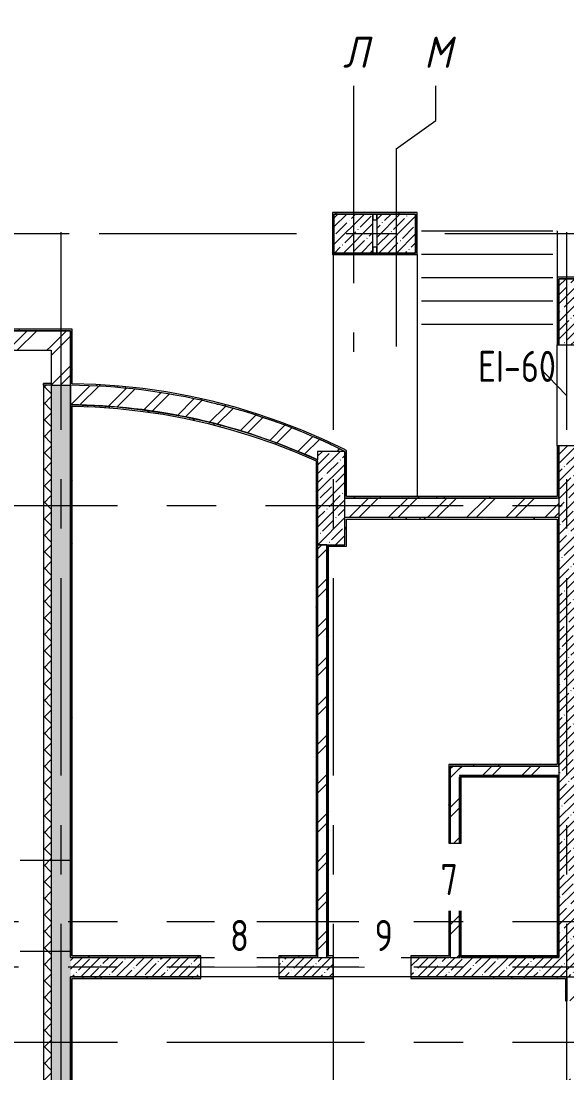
# Model space of a CAD drawing. Header units: metres. Extents: x 50 to 891, y -1294 to 247.
# Drawn here: x 634.1 to 669.2, y -1121.7 to -1054.1 of the extents above; entities that cross this region are included whole.
import ezdxf

# ---------------------------------------------------------------- set-up
doc = ezdxf.new("R2010")
doc.units = ezdxf.units.M
doc.linetypes.add('Линия сетки', pattern=[22.225, 12.7, -3.175, 3.175, -3.175])
doc.linetypes.add('Сверху', pattern=[3.96875, 2.38125, -1.5875])
doc.layers.add('ПЛАН', color=8, linetype='Continuous')
doc.styles.add('ISOCPEUR', font='isocpeur.ttf', dxfattribs={"width": 0.8, "height": 200})
doc.styles.add('ISOCPEUR_I', font='isocpeui.ttf', dxfattribs={"width": 0.9, "height": 350})
pattern_1 = [(45, (788.3719, -1465.799), (-0.5702463, 0.5702463), []), (45, (788.9421, -1465.799), (-0.5702463, 0.5702463), [1.008065, -0.201615, 0.016765, -0.18485])]
pattern_2 = [(45, (788.3719, -1465.799), (-1.257236, 1.257236), []), (45, (788.3719, -1463.894), (-1.257236, 1.257236), [])]
pattern_3 = [(0, (788.3719, -1465.799), (2.032, 0.508), [0.16764, -1.35636, 0.16764, -1.35636, -8.128]), (0, (788.3719, -1465.799), (2.032, 0.508), [-3.048, 0.16764, -2.88036, 0.16764, -1.35636, -3.556]), (0, (788.3719, -1465.799), (2.032, 0.508), [-7.62, 0.16764, -0.84836, 0.16764, -2.37236]), (120, (789.1339, -1465.545), (-1.4559409, 1.5057636), [0.16764, -1.35636, 0.16764, -9.48436]), (120, (789.1339, -1465.545), (-1.4559409, 1.5057636), [-1.69164, -1.35636, 0.16764, -2.88036, -5.08]), (120, (789.1339, -1465.545), (-1.4559409, 1.5057636), [-6.096, 0.16764, -1.35636, 0.16764, -3.38836]), (120, (789.1339, -1465.545), (-1.4559409, 1.5057636), [-7.78764, -0.84836, 0.16764, -2.37236]), (240, (789.3879, -1464.529), (-0.5760591, -2.0137636), [0.16764, -1.35636, 0.16764, -9.48436]), (240, (789.3879, -1464.529), (-0.5760591, -2.0137636), [-1.69164, -1.35636, 0.16764, -2.88036, -5.08]), (240, (789.3879, -1464.529), (-0.5760591, -2.0137636), [-6.096, 0.16764, -1.35636, 0.16764, -3.38836]), (240, (789.3879, -1464.529), (-0.5760591, -2.0137636), [-7.78764, -0.84836, 0.16764, -2.37236])]
pattern_4 = [(0, (788.3719, -1465.799), (0, 1.2), []), (90, (788.3719, -1465.799), (-1.2, 0), [])]

msp = doc.modelspace()

# ---------------------------------------------------------------- hatches: boundary and pattern name
at = {"layer": 'ПЛАН', "lineweight": 13}
h = msp.add_hatch(dxfattribs=at)
h.set_pattern_fill('FP_4', color=8, scale=0.005, style=0, pattern_type=2)
h.set_pattern_definition(pattern_3)
h.paths.add_polyline_path([(654.145, -1066.494), (659.595, -1066.494), (659.595, -1066.394), (654.145, -1066.394)])
h = msp.add_hatch(dxfattribs=at)
h.set_pattern_fill('FP_1', color=8, scale=0.005, style=0, pattern_type=2)
h.set_pattern_definition(pattern_1)
h.paths.add_polyline_path([(654.245, -1068.994), (656.745, -1068.994), (656.745, -1066.494), (654.245, -1066.494), (654.245, -1067.768)])
h = msp.add_hatch(dxfattribs=at)
h.set_pattern_fill('FP_1', color=8, scale=0.005, style=0, pattern_type=2)
h.set_pattern_definition(pattern_1)
h.paths.add_polyline_path([(656.995, -1068.994), (659.495, -1068.994), (659.495, -1066.494), (656.995, -1066.494), (656.995, -1067.768)])
h = msp.add_hatch(dxfattribs=at)
h.set_pattern_fill('FP_4', color=8, scale=0.005, style=0, pattern_type=2)
h.set_pattern_definition(pattern_3)
h.paths.add_polyline_path([(659.495, -1068.994), (659.595, -1068.994), (659.595, -1066.494), (659.495, -1066.494), (659.495, -1067.768)])
h = msp.add_hatch(dxfattribs=at)
h.set_pattern_fill('FP_4', color=8, scale=0.005, style=0, pattern_type=2)
h.set_pattern_definition(pattern_3)
h.paths.add_polyline_path([(654.245, -1069.094), (659.595, -1069.094), (659.595, -1068.994), (654.245, -1068.994)])
h = msp.add_hatch(dxfattribs=at)
h.set_pattern_fill('FP_4', color=8, scale=0.005, style=0, pattern_type=2)
h.set_pattern_definition(pattern_3)
h.paths.add_polyline_path([(668.595, -1070.644), (703.295, -1070.644), (703.295, -1070.544), (668.595, -1070.544)])
h = msp.add_hatch(dxfattribs=at)
h.set_pattern_fill('FP_4', color=8, scale=0.005, style=0, pattern_type=2)
h.set_pattern_definition(pattern_3)
h.paths.add_polyline_path([(668.595, -1084.744), (668.695, -1084.744), (668.695, -1081.394), (668.595, -1081.394), (668.595, -1084.644)])
h.paths.add_polyline_path([(668.595, -1074.894), (668.695, -1074.894), (668.694, -1070.644), (668.595, -1070.644), (668.595, -1072.903)])
h = msp.add_hatch(dxfattribs=at)
h.set_pattern_fill('FP_1', color=8, scale=0.005, style=0, pattern_type=2)
h.set_pattern_definition(pattern_1)
h.paths.add_polyline_path([(668.695, -1071.894), (703.195, -1071.894), (703.195, -1070.644), (668.695, -1070.644), (668.695, -1071.619)])
h = msp.add_hatch(dxfattribs=at)
h.set_pattern_fill('FP_1', color=8, scale=0.005, style=0, pattern_type=2)
h.set_pattern_definition(pattern_1)
h.paths.add_polyline_path([(668.695, -1114.269), (669.695, -1114.269), (669.695, -1081.394), (668.695, -1081.394), (668.695, -1113.98)])
h.paths.add_polyline_path([(668.695, -1074.894), (669.695, -1074.894), (669.695, -1071.894), (668.695, -1071.894), (668.695, -1072.903)])
h = msp.add_hatch(dxfattribs=at)
h.set_pattern_fill('FP_4', color=8, scale=0.005, style=0, pattern_type=2)
h.set_pattern_definition(pattern_3)
h.paths.add_polyline_path([(618.595, -1073.994), (637.32, -1073.994), (637.32, -1073.894), (618.595, -1073.894)])
h = msp.add_hatch(dxfattribs=at)
h.set_pattern_fill('FP_3', color=8, scale=0.005, style=0, pattern_type=2)
h.set_pattern_definition(pattern_2)
h.paths.add_polyline_path([(636.07, -1075.244), (636.07, -1073.994), (618.695, -1073.994), (618.695, -1075.244), (635.529, -1075.244)])
h = msp.add_hatch(dxfattribs=at)
h.set_pattern_fill('FP_3', color=8, scale=0.005, style=0, pattern_type=2)
h.set_pattern_definition(pattern_2)
h.paths.add_polyline_path([(637.32, -1077.494), (637.32, -1073.994), (636.07, -1073.994), (636.07, -1077.494)])
h = msp.add_hatch(dxfattribs=at)
h.set_pattern_fill('FP_4', color=8, scale=0.005, style=0, pattern_type=2)
h.set_pattern_definition(pattern_3)
h.paths.add_polyline_path([(637.42, -1077.395), (637.42, -1073.894), (637.32, -1073.894), (637.32, -1077.394), (637.37, -1077.394)])
h = msp.add_hatch(dxfattribs=at)
h.set_pattern_fill('FP_5', color=8, scale=0.005, style=0, pattern_type=2)
h.set_pattern_definition([(45, (788.3719, -1465.799), (-0.5303301, 0.5303301), []), (135, (788.3719, -1465.799), (-0.5303301, -0.5303301), [])])
h.paths.add_polyline_path([(636.07, -1161.994), (636.07, -1077.494), (635.57, -1077.494), (635.57, -1161.994)])
h = msp.add_hatch(dxfattribs=at)
h.set_pattern_fill('FP_1', color=8, scale=0.005, style=0, pattern_type=2)
h.set_pattern_definition(pattern_1)
h.paths.add_polyline_path([(636.07, -1161.994), (637.32, -1161.994), (637.32, -1077.494), (636.07, -1077.494), (636.07, -1160.193)])
h = msp.add_hatch(dxfattribs=at)
h.set_pattern_fill('FP_3', color=8, scale=0.005, style=0, pattern_type=2)
h.set_pattern_definition(pattern_2)
h.paths.add_polyline_path([(653.195, -1082.295), (653.195, -1081.744), (654.936, -1081.744), (653.561, -1081.088), (652.163, -1080.485), (650.742, -1079.936), (649.302, -1079.44), (647.844, -1078.999), (646.327, -1078.605), (644.785, -1078.267), (643.385, -1078.013), (641.877, -1077.797), (640.362, -1077.638), (638.843, -1077.537), (637.32, -1077.494), (637.308, -1078.744), (637.32, -1078.744), (638.809, -1078.787), (640.296, -1078.887), (641.777, -1079.044), (643.251, -1079.257), (644.785, -1079.542), (646.17, -1079.852), (647.611, -1080.233), (649.035, -1080.668), (650.442, -1081.157), (651.83, -1081.7), (652.497, -1081.991)])
h = msp.add_hatch(dxfattribs=at)
h.set_pattern_fill('FP_4', color=8, scale=0.005, style=0, pattern_type=2)
h.set_pattern_definition(pattern_3)
h.paths.add_polyline_path([(654.945, -1081.744), (654.945, -1081.632), (653.577, -1080.982), (652.185, -1080.383), (650.771, -1079.837), (649.338, -1079.345), (647.87, -1078.902), (646.327, -1078.502), (644.943, -1078.195), (643.453, -1077.922), (641.953, -1077.705), (640.446, -1077.545), (638.935, -1077.442), (637.32, -1077.394), (637.32, -1077.494), (638.843, -1077.537), (640.364, -1077.638), (641.879, -1077.797), (643.525, -1078.038), (644.887, -1078.285), (646.375, -1078.614), (647.87, -1079.006), (649.308, -1079.44), (650.749, -1079.936), (652.17, -1080.485), (653.57, -1081.088), (654.04, -1081.312)])
h = msp.add_hatch(dxfattribs=at)
h.set_pattern_fill('FP_4', color=8, scale=0.005, style=0, pattern_type=2)
h.set_pattern_definition(pattern_3)
h.paths.add_polyline_path([(653.195, -1082.405), (653.195, -1082.295), (651.83, -1081.7), (650.442, -1081.157), (649.035, -1080.668), (647.611, -1080.233), (646.17, -1079.852), (644.717, -1079.527), (643.251, -1079.257), (641.699, -1079.036), (640.296, -1078.887), (638.809, -1078.787), (637.32, -1078.744), (637.32, -1078.844), (637.42, -1078.845), (638.89, -1078.891), (640.358, -1078.993), (641.82, -1079.15), (643.276, -1079.363), (644.785, -1079.644), (646.157, -1079.952), (647.579, -1080.328), (648.986, -1080.757), (650.376, -1081.239), (651.746, -1081.773), (653.145, -1082.382)])
h = msp.add_hatch(dxfattribs=at)
h.set_pattern_fill('FP_4', color=8, scale=0.005, style=0, pattern_type=2)
h.set_pattern_definition(pattern_3)
h.paths.add_polyline_path([(637.32, -1114.269), (637.42, -1114.269), (637.42, -1078.845), (637.32, -1078.844), (637.32, -1098.576)])
h = msp.add_hatch(dxfattribs=at)
h.set_pattern_fill('FP_1', color=8, scale=0.005, style=0, pattern_type=2)
h.set_pattern_definition(pattern_1)
h.paths.add_polyline_path([(654.945, -1087.744), (654.945, -1081.744), (653.195, -1081.744), (653.195, -1087.744), (654.04, -1087.744)])
h = msp.add_hatch(dxfattribs=at)
h.set_pattern_fill('FP_4', color=8, scale=0.005, style=0, pattern_type=2)
h.set_pattern_definition(pattern_3)
h.paths.add_polyline_path([(654.945, -1084.644), (655.045, -1084.644), (655.045, -1081.682), (654.945, -1081.632), (654.945, -1083.172)])
h = msp.add_hatch(dxfattribs=at)
h.set_pattern_fill('FP_4', color=8, scale=0.005, style=0, pattern_type=2)
h.set_pattern_definition(pattern_3)
h.paths.add_polyline_path([(653.095, -1114.269), (653.195, -1114.269), (653.195, -1082.405), (653.095, -1082.359), (653.095, -1114.169)])
h = msp.add_hatch(dxfattribs=at)
h.set_pattern_fill('FP_4', color=8, scale=0.005, style=0, pattern_type=2)
h.set_pattern_definition(pattern_3)
h.paths.add_polyline_path([(654.945, -1084.744), (668.595, -1084.744), (668.595, -1084.644), (654.945, -1084.644)])
h = msp.add_hatch(dxfattribs=at)
h.set_pattern_fill('FP_3', color=8, scale=0.005, style=0, pattern_type=2)
h.set_pattern_definition(pattern_2)
h.paths.add_polyline_path([(668.695, -1085.994), (668.695, -1084.744), (654.945, -1084.744), (654.945, -1085.994), (666.38, -1085.994)])
h = msp.add_hatch(dxfattribs=at)
h.set_pattern_fill('FP_4', color=8, scale=0.005, style=0, pattern_type=2)
h.set_pattern_definition(pattern_3)
h.paths.add_polyline_path([(668.595, -1086.094), (668.695, -1086.094), (668.695, -1085.994), (654.945, -1085.994), (654.945, -1086.094), (666.38, -1086.094)])
h = msp.add_hatch(dxfattribs=at)
h.set_pattern_fill('FP_4', color=8, scale=0.005, style=0, pattern_type=2)
h.set_pattern_definition(pattern_3)
h.paths.add_polyline_path([(654.945, -1087.744), (655.045, -1087.744), (655.045, -1086.094), (654.945, -1086.094)])
h = msp.add_hatch(dxfattribs=at)
h.set_pattern_fill('FP_4', color=8, scale=0.005, style=0, pattern_type=2)
h.set_pattern_definition(pattern_3)
h.paths.add_polyline_path([(668.595, -1101.969), (668.695, -1101.969), (668.695, -1086.094), (668.595, -1086.094), (668.595, -1101.869)])
h = msp.add_hatch(dxfattribs=at)
h.set_pattern_fill('FP_3', color=8, scale=0.005, style=0, pattern_type=2)
h.set_pattern_definition(pattern_2)
h.paths.add_polyline_path([(653.195, -1114.269), (653.795, -1114.269), (653.795, -1087.744), (653.195, -1087.744), (653.195, -1108.846)])
h = msp.add_hatch(dxfattribs=at)
h.set_pattern_fill('FP_4', color=8, scale=0.005, style=0, pattern_type=2)
h.set_pattern_definition(pattern_3)
h.paths.add_polyline_path([(653.895, -1114.169), (653.895, -1087.744), (653.795, -1087.744), (653.795, -1114.169)])
h = msp.add_hatch(dxfattribs=at)
h.set_pattern_fill('FP_4', color=8, scale=0.005, style=0, pattern_type=2)
h.set_pattern_definition(pattern_3)
h.paths.add_polyline_path([(655.045, -1087.844), (655.045, -1087.744), (653.895, -1087.744), (653.895, -1087.844), (654.04, -1087.844)])
h = msp.add_hatch(dxfattribs=at)
h.set_pattern_fill('FP_4', color=8, scale=0.005, style=0, pattern_type=2)
h.set_pattern_definition(pattern_3)
h.paths.add_polyline_path([(661.619, -1101.969), (668.595, -1101.969), (668.595, -1101.869), (661.619, -1101.869)])
h = msp.add_hatch(dxfattribs=at)
h.set_pattern_fill('FP_4', color=8, scale=0.005, style=0, pattern_type=2)
h.set_pattern_definition(pattern_3)
h.paths.add_polyline_path([(661.619, -1114.269), (661.719, -1114.269), (661.719, -1110.419), (661.619, -1110.419), (661.619, -1114.169)])
h.paths.add_polyline_path([(661.619, -1106.919), (661.719, -1106.919), (661.719, -1101.969), (661.619, -1101.969), (661.619, -1103.711)])
h = msp.add_hatch(dxfattribs=at)
h.set_pattern_fill('FP_3', color=8, scale=0.005, style=0, pattern_type=2)
h.set_pattern_definition(pattern_2)
h.paths.add_polyline_path([(661.719, -1114.269), (662.319, -1114.269), (662.319, -1110.419), (661.719, -1110.419), (661.719, -1113.98)])
h.paths.add_polyline_path([(661.719, -1106.919), (662.319, -1106.919), (662.319, -1101.969), (661.719, -1101.969), (661.719, -1103.711)])
h = msp.add_hatch(dxfattribs=at)
h.set_pattern_fill('FP_3', color=8, scale=0.005, style=0, pattern_type=2)
h.set_pattern_definition(pattern_2)
h.paths.add_polyline_path([(662.319, -1102.569), (668.695, -1102.569), (668.695, -1101.969), (662.319, -1101.969)])
h = msp.add_hatch(dxfattribs=at)
h.set_pattern_fill('FP_4', color=8, scale=0.005, style=0, pattern_type=2)
h.set_pattern_definition(pattern_3)
h.paths.add_polyline_path([(668.695, -1102.619), (668.695, -1102.569), (662.319, -1102.569), (662.319, -1102.619), (668.645, -1102.619)])
h = msp.add_hatch(dxfattribs=at)
h.set_pattern_fill('FP_4', color=8, scale=0.005, style=0, pattern_type=2)
h.set_pattern_definition(pattern_3)
h.paths.add_polyline_path([(662.319, -1114.269), (662.369, -1114.269), (662.369, -1110.419), (662.319, -1110.419), (662.319, -1113.98)])
h.paths.add_polyline_path([(662.319, -1106.919), (662.369, -1106.919), (662.369, -1102.619), (662.319, -1102.619), (662.319, -1103.711)])
h = msp.add_hatch(dxfattribs=at)
h.set_pattern_fill('FP_6', color=8, scale=0.005, style=0, pattern_type=2)
h.set_pattern_definition(pattern_4)
h.paths.add_polyline_path([(668.645, -1102.669), (668.645, -1102.619), (662.369, -1102.619), (662.369, -1102.669), (668.595, -1102.669)])
h = msp.add_hatch(dxfattribs=at)
h.set_pattern_fill('FP_6', color=8, scale=0.005, style=0, pattern_type=2)
h.set_pattern_definition(pattern_4)
h.paths.add_polyline_path([(662.369, -1114.219), (662.419, -1114.219), (662.419, -1110.419), (662.369, -1110.419), (662.369, -1113.98)])
h.paths.add_polyline_path([(662.369, -1106.919), (662.419, -1106.919), (662.419, -1102.669), (662.369, -1102.669), (662.369, -1103.711)])
h = msp.add_hatch(dxfattribs=at)
h.set_pattern_fill('FP_6', color=8, scale=0.005, style=0, pattern_type=2)
h.set_pattern_definition(pattern_4)
h.paths.add_polyline_path([(668.645, -1114.169), (668.645, -1102.669), (668.595, -1102.669), (668.595, -1114.169)])
h = msp.add_hatch(dxfattribs=at)
h.set_pattern_fill('FP_4', color=8, scale=0.005, style=0, pattern_type=2)
h.set_pattern_definition(pattern_3)
h.paths.add_polyline_path([(668.645, -1114.219), (668.695, -1114.219), (668.695, -1102.619), (668.645, -1102.619), (668.645, -1114.169)])
h = msp.add_hatch(dxfattribs=at)
h.set_pattern_fill('FP_1', color=8, scale=0.005, style=0, pattern_type=2)
h.set_pattern_definition(pattern_1)
h.paths.add_polyline_path([(637.32, -1115.519), (645.695, -1115.519), (645.695, -1114.269), (637.32, -1114.269)])
h.paths.add_polyline_path([(650.695, -1115.519), (654.195, -1115.519), (654.195, -1114.269), (650.695, -1114.269)])
h.paths.add_polyline_path([(659.195, -1115.519), (682.595, -1115.519), (682.595, -1114.269), (659.195, -1114.269)])
h.paths.add_polyline_path([(687.595, -1115.519), (688.695, -1115.519), (688.695, -1114.269), (687.595, -1114.269)])
h = msp.add_hatch(dxfattribs=at)
h.set_pattern_fill('FP_4', color=8, scale=0.005, style=0, pattern_type=2)
h.set_pattern_definition(pattern_3)
h.paths.add_polyline_path([(653.095, -1114.269), (653.095, -1114.169), (650.695, -1114.169), (650.695, -1114.269)])
h.paths.add_polyline_path([(641.699, -1114.269), (645.695, -1114.269), (645.695, -1114.169), (637.42, -1114.169), (637.42, -1114.269)])
h = msp.add_hatch(dxfattribs=at)
h.set_pattern_fill('FP_4', color=8, scale=0.005, style=0, pattern_type=2)
h.set_pattern_definition(pattern_3)
h.paths.add_polyline_path([(654.04, -1114.269), (654.195, -1114.269), (654.195, -1114.169), (653.795, -1114.169), (653.795, -1114.269)])
h.paths.add_polyline_path([(659.195, -1114.269), (661.619, -1114.269), (661.619, -1114.169), (659.195, -1114.169)])
h = msp.add_hatch(dxfattribs=at)
h.set_pattern_fill('FP_4', color=8, scale=0.005, style=0, pattern_type=2)
h.set_pattern_definition(pattern_3)
h.paths.add_polyline_path([(662.369, -1114.269), (668.695, -1114.269), (668.695, -1114.219), (662.369, -1114.219)])
h = msp.add_hatch(dxfattribs=at)
h.set_pattern_fill('FP_6', color=8, scale=0.005, style=0, pattern_type=2)
h.set_pattern_definition(pattern_4)
h.paths.add_polyline_path([(668.645, -1114.219), (668.645, -1114.169), (662.419, -1114.169), (662.419, -1114.219), (666.38, -1114.219)])
h = msp.add_hatch(dxfattribs=at)
h.set_pattern_fill('FP_4', color=8, scale=0.005, style=0, pattern_type=2)
h.set_pattern_definition(pattern_3)
h.paths.add_polyline_path([(669.119, -1115.619), (669.219, -1115.619), (669.219, -1115.519), (659.195, -1115.519), (659.195, -1115.619), (666.38, -1115.619)])
h.paths.add_polyline_path([(654.195, -1115.619), (654.195, -1115.519), (650.695, -1115.519), (650.695, -1115.619), (654.04, -1115.619)])
h.paths.add_polyline_path([(645.695, -1115.619), (645.695, -1115.519), (637.32, -1115.519), (637.32, -1115.619), (641.699, -1115.619)])
h = msp.add_hatch(dxfattribs=at)
h.set_pattern_fill('FP_4', color=8, scale=0.005, style=0, pattern_type=2)
h.set_pattern_definition(pattern_3)
h.paths.add_polyline_path([(637.42, -1123.869), (637.42, -1115.619), (637.32, -1115.619), (637.32, -1123.869)])
h = msp.add_hatch(dxfattribs=at)
h.set_pattern_fill('FP_4', color=8, scale=0.005, style=0, pattern_type=2)
h.set_pattern_definition(pattern_3)
h.paths.add_polyline_path([(669.219, -1123.969), (669.219, -1122.069), (669.119, -1122.069), (669.119, -1123.969)])
h.paths.add_polyline_path([(669.119, -1117.069), (669.219, -1117.069), (669.219, -1115.619), (669.119, -1115.619)])
h = msp.add_hatch(dxfattribs=at)
h.set_pattern_fill('FP_3', color=8, scale=0.005, style=0, pattern_type=2)
h.set_pattern_definition(pattern_2)
h.paths.add_polyline_path([(669.819, -1123.969), (669.819, -1122.069), (669.219, -1122.069), (669.219, -1123.969)])
h.paths.add_polyline_path([(669.219, -1117.069), (669.819, -1117.069), (669.819, -1115.519), (669.219, -1115.519), (669.219, -1115.619)])

# ---------------------------------------------------------------- linework, layer by layer
at = {"layer": 'ПЛАН', "color": 8, "lineweight": 13}
for p, q in [((658.245, -1062.293), (660.797, -1060.476)), ((659.595, -1066.394), (654.145, -1066.394)), ((654.145, -1066.394), (654.145, -1069.094)), ((656.745, -1066.494), (654.245, -1066.494)), ((654.245, -1066.494), (654.245, -1068.994)), ((654.245, -1066.494), (659.495, -1066.494)), ((654.245, -1068.994), (654.245, -1066.494)), ((656.745, -1068.994), (656.745, -1066.494)), ((656.995, -1066.494), (656.745, -1066.494)), ((656.745, -1066.494), (656.745, -1066.869)), ((656.745, -1066.869), (656.995, -1066.869)), ((659.495, -1066.494), (656.995, -1066.494)), ((656.995, -1066.494), (656.995, -1068.994)), ((656.995, -1066.869), (656.995, -1066.494)), ((659.495, -1068.994), (659.495, -1066.494)), ((659.495, -1066.494), (659.495, -1068.994)), ((659.595, -1069.094), (659.595, -1066.394)), ((659.62, -1067.596), (659.595, -1067.596)), ((668.32, -1067.596), (659.87, -1067.596)), ((668.595, -1067.596), (668.57, -1067.596)), ((668.595, -1067.596), (668.595, -1069.096)), ((654.245, -1068.994), (656.745, -1068.994)), ((659.495, -1068.994), (654.245, -1068.994)), ((656.995, -1068.619), (656.745, -1068.619)), ((656.745, -1068.619), (656.745, -1068.994)), ((656.745, -1068.994), (656.995, -1068.994)), ((656.995, -1068.994), (656.995, -1068.619)), ((656.995, -1068.994), (659.495, -1068.994)), ((654.145, -1069.094), (659.595, -1069.094)), ((659.595, -1069.096), (659.595, -1070.596)), ((659.62, -1069.096), (659.595, -1069.096)), ((668.32, -1069.096), (659.87, -1069.096)), ((668.595, -1069.096), (668.57, -1069.096)), ((668.595, -1069.096), (668.595, -1070.544)), ((659.595, -1070.596), (659.595, -1072.096)), ((659.62, -1070.596), (659.595, -1070.596)), ((668.32, -1070.596), (659.87, -1070.596)), ((668.595, -1070.596), (668.57, -1070.596)), ((703.295, -1070.544), (668.595, -1070.544)), ((668.595, -1070.544), (668.595, -1074.894)), ((703.195, -1070.644), (668.695, -1070.644)), ((668.695, -1070.644), (668.695, -1071.894)), ((668.695, -1070.644), (703.195, -1070.644)), ((668.695, -1071.894), (668.695, -1070.644)), ((659.595, -1072.096), (659.595, -1073.596)), ((659.62, -1072.096), (659.595, -1072.096)), ((668.32, -1072.096), (659.87, -1072.096)), ((668.595, -1072.096), (668.57, -1072.096)), ((668.695, -1071.894), (668.695, -1074.894)), ((668.695, -1074.894), (668.695, -1071.894)), ((659.595, -1073.596), (659.595, -1084.644)), ((659.62, -1073.596), (659.595, -1073.596)), ((668.32, -1073.596), (659.87, -1073.596)), ((668.595, -1073.596), (668.57, -1073.596)), ((637.42, -1073.894), (618.595, -1073.894)), ((637.32, -1073.994), (618.695, -1073.994)), ((618.695, -1073.994), (637.32, -1073.994)), ((637.32, -1077.494), (637.32, -1073.994)), ((637.32, -1073.994), (637.32, -1077.394)), ((637.42, -1077.395), (637.42, -1073.894)), ((668.595, -1081.394), (668.595, -1074.894)), ((668.595, -1074.894), (669.695, -1074.894)), ((668.595, -1081.394), (668.595, -1074.894)), ((619.945, -1075.244), (636.07, -1075.244)), ((619.948, -1075.245), (636.07, -1075.25)), ((636.07, -1075.244), (636.07, -1077.494)), ((666.831, -1075.719), (666.094, -1075.719)), ((669.195, -1078.144), (666.831, -1075.719)), ((635.57, -1077.494), (635.57, -1077.384)), ((636.07, -1077.384), (635.57, -1077.384)), ((636.07, -1077.494), (635.57, -1077.494)), ((635.57, -1077.494), (635.57, -1192.344)), ((636.07, -1077.494), (636.07, -1191.844)), ((636.07, -1077.494), (637.32, -1077.494)), ((637.32, -1077.494), (637.308, -1078.744)), ((637.32, -1114.269), (637.32, -1077.494)), ((637.32, -1078.744), (637.32, -1114.269)), ((637.42, -1114.169), (637.42, -1078.845)), ((654.936, -1081.744), (653.195, -1081.744)), ((653.195, -1081.744), (653.195, -1082.295)), ((654.945, -1081.744), (654.936, -1081.744)), ((654.945, -1087.744), (654.945, -1081.744)), ((654.945, -1081.744), (654.945, -1084.644)), ((655.045, -1084.644), (655.045, -1081.682)), ((668.595, -1081.394), (668.595, -1084.644)), ((669.695, -1081.394), (668.595, -1081.394)), ((668.695, -1081.394), (668.695, -1085.994)), ((668.695, -1084.744), (668.695, -1081.394)), ((653.095, -1082.359), (653.095, -1114.169)), ((653.195, -1082.405), (653.195, -1082.295)), ((653.195, -1082.405), (653.195, -1087.744)), ((653.195, -1114.269), (653.195, -1082.405)), ((668.695, -1084.744), (654.945, -1084.744)), ((654.945, -1084.744), (668.595, -1084.744)), ((668.595, -1084.644), (655.045, -1084.644)), ((668.695, -1085.994), (654.945, -1085.994)), ((655.045, -1086.094), (668.595, -1086.094)), ((655.045, -1087.844), (655.045, -1086.094)), ((668.595, -1086.094), (668.595, -1101.869)), ((668.695, -1085.994), (668.695, -1086.094)), ((668.695, -1085.994), (668.695, -1085.994)), ((668.695, -1086.094), (668.695, -1085.994)), ((668.695, -1086.094), (668.695, -1102.569)), ((668.695, -1101.969), (668.695, -1086.094)), ((653.195, -1087.744), (654.945, -1087.744)), ((653.195, -1087.744), (653.195, -1114.269)), ((653.795, -1087.744), (653.195, -1087.744)), ((653.795, -1114.169), (653.795, -1087.744)), ((653.795, -1087.744), (653.795, -1114.169)), ((653.895, -1087.744), (653.895, -1087.844)), ((653.895, -1114.169), (653.895, -1087.844)), ((653.895, -1087.844), (655.045, -1087.844)), ((668.595, -1101.869), (661.619, -1101.869)), ((661.619, -1101.869), (661.619, -1106.919)), ((661.719, -1101.969), (661.719, -1106.919)), ((668.595, -1101.969), (661.719, -1101.969)), ((661.719, -1101.969), (668.595, -1101.969)), ((661.719, -1106.919), (661.719, -1101.969)), ((668.595, -1101.969), (668.695, -1101.969)), ((662.319, -1102.569), (668.695, -1102.569)), ((668.695, -1102.569), (662.319, -1102.569)), ((662.319, -1102.569), (662.319, -1102.619)), ((662.319, -1106.919), (662.319, -1102.669)), ((662.319, -1102.669), (662.319, -1106.919)), ((662.369, -1102.619), (668.645, -1102.619)), ((662.369, -1106.919), (662.369, -1102.619)), ((662.419, -1102.669), (668.595, -1102.669)), ((662.419, -1106.919), (662.419, -1102.669)), ((668.595, -1102.669), (668.595, -1114.169)), ((668.645, -1102.619), (668.645, -1114.219)), ((668.695, -1102.569), (668.695, -1114.269)), ((668.695, -1114.269), (668.695, -1102.569)), ((661.619, -1106.919), (661.719, -1106.919)), ((661.719, -1106.919), (662.419, -1106.919)), ((634.075, -1108.017), (637.25, -1108.017)), ((661.619, -1110.419), (661.619, -1114.169)), ((661.719, -1110.419), (661.619, -1110.419)), ((661.719, -1110.419), (661.719, -1114.269)), ((661.719, -1114.269), (661.719, -1110.419)), ((662.419, -1110.419), (661.719, -1110.419)), ((662.319, -1114.269), (662.319, -1110.419)), ((662.319, -1110.419), (662.319, -1114.269)), ((662.369, -1114.219), (662.369, -1110.419)), ((662.419, -1114.169), (662.419, -1110.419)), ((634.075, -1113.863), (637.25, -1113.863)), ((637.32, -1114.269), (637.42, -1114.269)), ((645.695, -1114.169), (637.42, -1114.169)), ((645.695, -1114.269), (637.42, -1114.269)), ((637.42, -1114.269), (645.695, -1114.269)), ((645.695, -1114.269), (645.695, -1114.169)), ((645.695, -1114.269), (650.695, -1114.269)), ((645.695, -1115.519), (645.695, -1114.269)), ((653.095, -1114.169), (650.695, -1114.169)), ((650.695, -1114.169), (650.695, -1114.269)), ((650.695, -1114.269), (650.695, -1115.519)), ((653.095, -1114.269), (650.695, -1114.269)), ((650.695, -1114.269), (653.095, -1114.269)), ((653.195, -1114.269), (653.095, -1114.269)), ((653.095, -1114.269), (653.195, -1114.269)), ((653.195, -1114.269), (654.195, -1114.269)), ((653.795, -1114.269), (653.795, -1114.169)), ((653.795, -1114.169), (653.795, -1114.269)), ((653.795, -1114.269), (654.195, -1114.269)), ((654.195, -1114.169), (653.895, -1114.169)), ((654.195, -1114.269), (654.195, -1114.169)), ((654.195, -1114.269), (659.195, -1114.269)), ((654.195, -1115.519), (654.195, -1114.269)), ((661.619, -1114.169), (659.195, -1114.169)), ((659.195, -1114.169), (659.195, -1114.269)), ((659.195, -1114.269), (659.195, -1115.519)), ((661.719, -1114.269), (659.195, -1114.269)), ((659.195, -1114.269), (661.619, -1114.269)), ((661.719, -1114.269), (662.369, -1114.269)), ((668.645, -1114.219), (662.369, -1114.219)), ((668.595, -1114.169), (662.419, -1114.169)), ((668.695, -1114.269), (662.419, -1114.269)), ((662.419, -1114.269), (668.695, -1114.269)), ((637.32, -1115.519), (645.695, -1115.519)), ((637.32, -1123.969), (637.32, -1115.519)), ((645.695, -1115.519), (637.32, -1115.519)), ((637.32, -1115.619), (637.32, -1123.869)), ((637.42, -1115.619), (645.695, -1115.619)), ((637.42, -1123.869), (637.42, -1115.619)), ((650.695, -1115.519), (645.695, -1115.519)), ((645.695, -1115.619), (645.695, -1115.519)), ((650.695, -1115.519), (654.195, -1115.519)), ((650.695, -1115.519), (650.695, -1115.619)), ((654.195, -1115.519), (650.695, -1115.519)), ((650.695, -1115.619), (654.195, -1115.619)), ((659.195, -1115.519), (654.195, -1115.519)), ((654.195, -1115.619), (654.195, -1115.519)), ((659.195, -1115.519), (682.595, -1115.519)), ((659.195, -1115.519), (659.195, -1115.619)), ((669.219, -1115.519), (659.195, -1115.519)), ((659.195, -1115.619), (669.119, -1115.619)), ((669.119, -1115.619), (669.119, -1117.069)), ((669.219, -1115.519), (669.219, -1117.069)), ((669.219, -1117.069), (669.219, -1115.619)), ((669.119, -1117.069), (669.219, -1117.069))]:
    msp.add_line(p, q, dxfattribs=at)
at = {"layer": 'ПЛАН', "color": 8, "linetype": 'Линия сетки', "lineweight": 13}
for p, q in [((658.245, -1062.293), (658.245, -1075.338)), ((636.695, -1067.662), (636.695, -1219.144)), ((654.195, -1067.662), (654.195, -1219.144)), ((669.195, -1067.662), (669.195, -1219.144)), ((428.905, -1067.744), (637.23, -1067.744)), ((594.698, -1067.744), (795.903, -1067.744)), ((637.25, -1085.244), (428.248, -1085.244)), ((637.25, -1085.244), (428.925, -1085.244)), ((795.903, -1085.244), (594.717, -1085.244)), ((795.903, -1085.244), (594.717, -1085.244)), ((789.553, -1111.994), (594.717, -1111.994)), ((789.553, -1114.894), (594.717, -1114.894)), ((637.25, -1119.744), (428.925, -1119.744)), ((789.553, -1119.744), (594.717, -1119.744))]:
    msp.add_line(p, q, dxfattribs=at)
at = {"layer": 'ПЛАН', "color": 8, "linetype": 'Сверху', "lineweight": 13}
for p, q in [((659.62, -1067.596), (659.595, -1067.596)), ((668.32, -1067.596), (659.87, -1067.596)), ((668.595, -1067.596), (668.57, -1067.596)), ((659.62, -1069.096), (659.595, -1069.096)), ((668.32, -1069.096), (659.87, -1069.096)), ((668.595, -1069.096), (668.57, -1069.096)), ((659.62, -1070.596), (659.595, -1070.596)), ((668.32, -1070.596), (659.87, -1070.596)), ((668.595, -1070.596), (668.57, -1070.596)), ((659.62, -1072.096), (659.595, -1072.096)), ((668.32, -1072.096), (659.87, -1072.096)), ((668.595, -1072.096), (668.57, -1072.096)), ((659.62, -1073.596), (659.595, -1073.596)), ((668.32, -1073.596), (659.87, -1073.596)), ((668.595, -1073.596), (668.57, -1073.596))]:
    msp.add_line(p, q, dxfattribs=at)
at = {"layer": 'ПЛАН', "color": 8, "lineweight": 13, "flags": 128}
for points in [[(654.945, -1081.632), (653.577, -1080.982), (652.185, -1080.383), (650.771, -1079.837), (649.338, -1079.345), (647.888, -1078.907), (646.422, -1078.523), (644.943, -1078.195), (643.453, -1077.922), (641.953, -1077.705), (640.446, -1077.545), (638.935, -1077.442), (637.42, -1077.395)], [(637.308, -1078.744), (637.314, -1078.744), (637.32, -1078.744)], [(637.32, -1078.744), (638.809, -1078.787), (640.296, -1078.887), (641.777, -1079.044), (643.251, -1079.257), (644.717, -1079.527), (646.17, -1079.852), (647.611, -1080.233), (649.035, -1080.668), (650.442, -1081.157), (651.83, -1081.7), (653.195, -1082.295)], [(637.42, -1078.845), (638.89, -1078.891), (640.358, -1078.993), (641.82, -1079.15), (643.276, -1079.363), (644.722, -1079.63), (646.157, -1079.952), (647.579, -1080.328), (648.986, -1080.757), (650.376, -1081.239), (651.746, -1081.773), (653.095, -1082.359)]]:
    msp.add_lwpolyline(points, dxfattribs=at)
at = {"layer": 'ПЛАН', "color": 8, "lineweight": 13}
for centre, radius, start, end in [((636.931, -1117.742), 40.25, 63.42642, 89.44535), ((636.931, -1117.78), 40.288, 63.43969, 89.44599), ((636.931, -1117.742), 39, 65.35203, 89.42757), ((636.931, -1117.78), 40.388, 63.35197, 63.51058)]:
    msp.add_arc(centre, radius, start, end, dxfattribs=at)

# ---------------------------------------------------------------- texts
at = {"layer": 'ПЛАН', "color": 8, "lineweight": 13, "char_height": 2, "attachment_point": 1, "style": 'ISOCPEUR_I', "bg_fill": 2}
for s, insert, width in [('\\fISOCPEUR|b0|i1|c204|p34|;\\W.9;Л', (654.825, -1055.083), 1.58734), ('\\fISOCPEUR|b0|i1|c204|p34|;\\W.9;М', (660.039, -1055.083), 1.8038)]:
    msp.add_mtext(s, dxfattribs=dict(at, insert=insert, width=width))

# ---------------------------------------------------------------- next in the draw order: linework, layer by layer
at = {"layer": 'ПЛАН', "color": 8, "linetype": 'Линия сетки', "lineweight": 13}
msp.add_line((655.495, -1058.237), (655.495, -1075.338), dxfattribs=at)
at = {"layer": 'ПЛАН', "color": 8, "lineweight": 13}
msp.add_line((660.797, -1060.476), (660.797, -1058.237), dxfattribs=at)

# ---------------------------------------------------------------- next in the draw order: texts
at = {"layer": 'ПЛАН', "color": 8, "lineweight": 13, "char_height": 2, "attachment_point": 1, "style": 'ISOCPEUR', "bg_fill": 2}
for s, insert, width in [('EI-60', (663.502, -1075.281), 3.11055), ('\\fISOCPEUR|b0|i0|c204|p34|;\\W.8;7', (661.093, -1108.268), 0.70548), ('\\fISOCPEUR|b0|i0|c204|p34|;\\W.8;8', (647.571, -1111.864), 0.70548), ('\\fISOCPEUR|b0|i0|c204|p34|;\\W.8;9', (656.854, -1111.864), 0.70548)]:
    msp.add_mtext(s, dxfattribs=dict(at, insert=insert, width=width))

doc.saveas('drawing.dxf')
